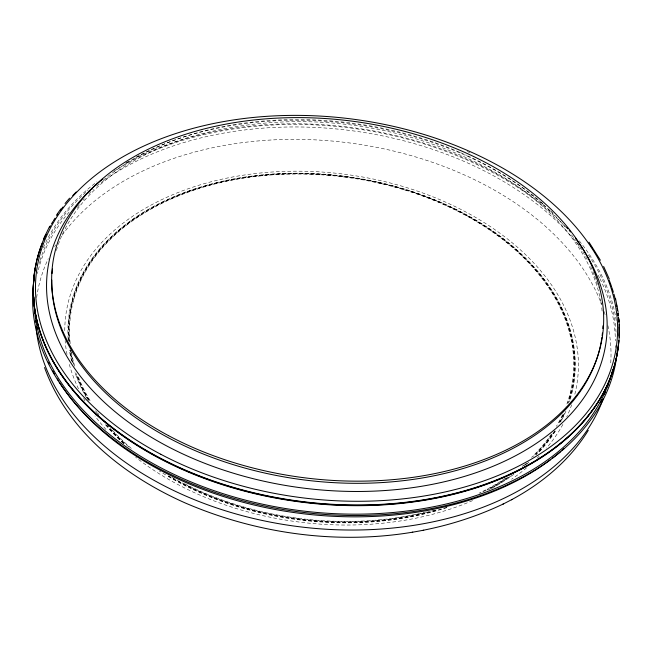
<?xml version="1.0" encoding="UTF-8"?>
<svg xmlns="http://www.w3.org/2000/svg" width="652" height="652" viewBox="0 0 652 652"><rect width="100%" height="100%" fill="white"/><g stroke="black" fill="none" stroke-linecap="round" stroke-linejoin="round"><path stroke-width="0.49" stroke-dasharray="3.26 2.44" d="M56.374 250.482L58.028 245.331M58.305 244.476L60.416 238.868C81.264 189.357 128.069 158.648 177.841 140.922L184.875 138.55C291.485 105.852 412.512 121.15 507.452 179.707L507.329 179.626C551.38 207.817 590.761 248.95 600.696 301.012M600.826 301.574L601.503 306.041M601.78 307.825L602.318 313.213M68.664 341.012A254.402 173.041 7.1 0 1 341.754 176.089A254.402 173.041 7.1 0 1 569.066 401.648M564.485 413.539A254.402 173.041 7.1 0 1 560.386 421.901M555.08 430.939A254.402 173.041 7.1 0 1 535.911 454.876M527.158 463.189A254.402 173.041 7.1 0 1 523.564 466.286M511.217 475.797A254.402 173.041 7.1 0 1 488.429 489.815M446.791 507.337A254.402 173.041 7.1 0 1 168.297 476.099M123.904 443.482A254.402 173.041 7.1 0 1 105.526 424.313M88.362 400.304A254.402 173.041 7.1 0 1 75.502 372.871M72.193 361.893A254.402 173.041 7.1 0 1 69.748 350.051M68.175 339.227A254.745 173.277 7.1 0 1 343.082 176.073A254.745 173.277 7.1 0 1 569.408 401.746M565.92 411.127A254.745 173.277 7.1 0 1 560.72 422.031M555.406 431.086A254.745 173.277 7.1 0 1 538.112 453.091M528.862 462.129A254.745 173.277 7.1 0 1 525.316 465.259M513.915 474.281A254.745 173.277 7.1 0 1 490.328 489.163M446.979 507.615A254.745 173.277 7.1 0 1 166.447 475.373M165.649 474.892A254.745 173.277 7.1 0 1 159.341 470.988M123.603 443.653A254.745 173.277 7.1 0 1 104.573 423.702M86.643 398.03A254.745 173.277 7.1 0 1 74.833 372.015M71.606 361.021A254.745 173.277 7.1 0 1 69.389 350.083M77.352 207.515A276.855 180.001 7.1 0 1 80.18 203.84M83.13 200.229A276.855 180.001 7.1 0 1 84.352 198.811M88.762 193.921A276.855 180.001 7.1 0 1 93.407 189.17M103.366 180.115A276.855 180.001 7.1 0 1 459.513 152.209M460.418 152.601A276.855 180.001 7.1 0 1 466.71 155.396M467.606 155.804A276.855 180.001 7.1 0 1 507.419 177.393M508.218 177.906A276.855 180.001 7.1 0 1 542.855 204.076M543.523 204.679A276.855 180.001 7.1 0 1 547.493 208.33M548.145 208.95A276.855 180.001 7.1 0 1 553.238 213.929M554.656 215.372A276.855 180.001 7.1 0 1 561.502 222.731M562.815 224.223A276.855 180.001 7.1 0 1 565.39 227.246M571.519 234.94A276.855 180.001 7.1 0 1 575.529 240.441M576.629 242.031A276.855 180.001 7.1 0 1 579.294 246.032M579.807 246.839A276.855 180.001 7.1 0 1 587.819 260.816M590.663 266.701A276.855 180.001 7.1 0 1 591.804 269.252M592.888 271.811A276.855 180.001 7.1 0 1 594.249 275.234M594.575 276.098A276.855 180.001 7.1 0 1 595.83 279.553M596.417 281.289A276.855 180.001 7.1 0 1 598.291 287.402M70.204 343.612A253.155 172.177 7.1 0 1 343.637 176.936A253.155 172.177 7.1 0 1 566.05 406.343M562.513 414.753A253.155 172.177 7.1 0 1 556.4 426.318M551.217 434.403A253.155 172.177 7.1 0 1 531.551 457.402M505.292 478.348A253.155 172.177 7.1 0 1 479.114 493.181M426.384 511.918A253.155 172.177 7.1 0 1 184.019 483.409M131.329 448.446A253.155 172.177 7.1 0 1 111.28 429.008M90.074 400.678A253.155 172.177 7.1 0 1 77.767 375.34M74.736 366.237A253.155 172.177 7.1 0 1 71.182 350.817M69.552 341.852A253.612 172.495 7.1 0 1 342.365 176.553A253.612 172.495 7.1 0 1 567.721 403.107M562.953 414.925A253.612 172.495 7.1 0 1 557.794 424.884M552.195 433.808A253.612 172.495 7.1 0 1 533.271 456.384M523.621 465.194A253.612 172.495 7.1 0 1 522.162 466.416M507.313 477.541A253.612 172.495 7.1 0 1 487.036 489.676M486.205 490.117A253.612 172.495 7.1 0 1 480.279 493.108M434.802 510.157A253.612 172.495 7.1 0 1 175.355 479.277M174.532 478.821A253.612 172.495 7.1 0 1 172.079 477.435M128.786 446.832A253.612 172.495 7.1 0 1 107.556 425.479M99.022 414.835A253.612 172.495 7.1 0 1 97.89 413.295M89.153 400.043A253.612 172.495 7.1 0 1 77.303 375.446M73.741 364.501A253.612 172.495 7.1 0 1 70.563 349.961M69.047 340.988A254.019 172.78 7.1 0 1 343.033 176.431A254.019 172.78 7.1 0 1 568.128 403.238M563.744 414.24A254.019 172.78 7.1 0 1 558.658 424.232M554.722 430.768A254.019 172.78 7.1 0 1 535.577 454.672M526.131 463.588A254.019 172.78 7.1 0 1 523.246 466.058M508.462 477.256A254.019 172.78 7.1 0 1 487.329 489.986M435.911 510.255A254.019 172.78 7.1 0 1 168.558 475.846M124.239 443.287A254.019 172.78 7.1 0 1 107.164 425.666M97.49 413.45A254.019 172.78 7.1 0 1 94.752 409.578M88.737 400.181A254.019 172.78 7.1 0 1 76.211 373.702M72.812 362.748A254.019 172.78 7.1 0 1 70.131 350.01M43.293 247.719A293.832 193.97 7.1 0 1 45.298 243.286M45.713 242.405A293.832 193.97 7.1 0 1 96.912 181.835M126.798 162.593A293.832 193.97 7.1 0 1 131.875 159.903M132.731 159.463A293.832 193.97 7.1 0 1 552.676 213.09M579.269 240.881A293.832 193.97 7.1 0 1 615.349 315.315M615.7 317.231A293.832 193.97 7.1 0 1 616.45 322.031M64.76 330.719A257.89 175.38 7.1 0 1 344.639 174.247A257.89 175.38 7.1 0 1 574.355 396.09M571.682 404.778A257.89 175.38 7.1 0 1 566.784 416.807M562.912 424.411A257.89 175.38 7.1 0 1 546.474 448.12M539.09 456.221A257.89 175.38 7.1 0 1 537.126 458.201M526.596 467.81A257.89 175.38 7.1 0 1 511.608 479.212M472.57 500.606A257.89 175.38 7.1 0 1 135.697 457.264M105.991 429.481A257.89 175.38 7.1 0 1 94.964 415.903M84.964 400.841A257.89 175.38 7.1 0 1 83.57 398.437M78.493 388.763A257.89 175.38 7.1 0 1 68.9 362.789M67.017 354.468A257.89 175.38 7.1 0 1 65.143 340.694M36.675 297.548A288.983 193.53 7.1 0 1 48.281 258.648M54.67 246.627A288.983 193.53 7.1 0 1 55.673 244.956M62.184 235.144A288.983 193.53 7.1 0 1 348.616 142.829A288.983 193.53 7.1 0 1 601.519 304.158M604.119 311.566A288.983 193.53 7.1 0 1 605.545 316.236M607.917 325.666A288.983 193.53 7.1 0 1 610.647 364.215M39.161 263.343A292.34 192.959 7.1 0 1 39.707 261.493M39.992 260.572A292.34 192.959 7.1 0 1 88.118 190.302M113.896 171.248A292.34 192.959 7.1 0 1 567.207 228.55M588.365 254.908A292.34 192.959 7.1 0 1 616.148 334.346M37.449 273.555A291.778 193.057 7.1 0 1 37.889 271.672M38.362 269.789A291.778 193.057 7.1 0 1 70.017 211.061M96.626 186.048A291.778 193.057 7.1 0 1 576.816 242.894M577.387 243.612A291.778 193.057 7.1 0 1 581.307 248.64M598.218 275.274A291.778 193.057 7.1 0 1 599.579 277.948M600.019 278.836A291.778 193.057 7.1 0 1 615.366 340.792M615.325 345.633A291.778 193.057 7.1 0 1 615.26 347.573M125.282 163.318A281.542 183.725 7.1 0 1 128.379 161.46M136.301 156.993A281.542 183.725 7.1 0 1 140.359 154.85M141.182 154.434A281.542 183.725 7.1 0 1 533.589 195.942M535.048 197.108A281.542 183.725 7.1 0 1 540.076 201.232M540.777 201.835A281.542 183.725 7.1 0 1 542.88 203.636M551.03 211.02A281.542 183.725 7.1 0 1 552.342 212.275M467.313 151.549A294.142 192.625 7.1 0 1 469.847 152.658"/><path stroke-width="0.98" d="M619.107 339.317L619.392 332.544M43.749 238.502L49.658 226.334M588.259 430.393C569.881 460.239 542.065 483.352 511.404 499.807M56.838 214.573L60.815 208.966M65.053 203.497L69.56 198.184M44.54 367.516C67.49 431.274 124.842 476.107 184.997 502.855L185.429 503.042C285.079 546.001 404.37 551.054 503.491 503.882M502.822 504.232L512.089 499.448M412.284 532.26L412.732 532.179M423.213 530.329L423.702 530.239M589 242.194L600.386 260.254M603.638 266.456L609.302 279.105M615.569 298.73L618.137 312.169M618.911 318.869L619.335 325.601M575.431 238.257A281.542 183.725 7.1 0 1 491.877 466.759A281.542 183.725 7.1 0 1 127.303 421.29A281.542 183.725 7.1 0 1 102.527 179.276M566.621 227.328A281.542 183.725 7.1 0 1 567.933 228.86M569.229 230.409A281.542 183.725 7.1 0 1 570.508 231.957M618.846 340.352A294.207 192.609 7.1 0 1 301.623 501.796A294.207 192.609 7.1 0 1 35.501 266.619M35.689 265.666A294.207 192.609 7.1 0 1 38.712 253.473M38.998 252.552A294.207 192.609 7.1 0 1 42.184 243.449M43.643 239.879A294.207 192.609 7.1 0 1 46.023 234.598M617.884 313.376A294.207 192.609 7.1 0 1 618.145 315.283M618.471 318.16A294.207 192.609 7.1 0 1 618.813 321.998M619.074 326.815A294.207 192.609 7.1 0 1 619.098 335.511M618.944 340.051A294.264 192.593 7.1 0 1 301.664 501.478A294.264 192.593 7.1 0 1 35.485 266.301M35.673 265.348A294.264 192.593 7.1 0 1 38.696 253.155M38.981 252.234A294.264 192.593 7.1 0 1 43.252 240.458M43.627 239.569A294.264 192.593 7.1 0 1 46.007 234.28M49.536 227.385A294.264 192.593 7.1 0 1 50.481 225.69M51.443 224.003A294.264 192.593 7.1 0 1 52.942 221.493M53.456 220.661A294.264 192.593 7.1 0 1 55.021 218.184M56.634 215.73A294.264 192.593 7.1 0 1 57.743 214.109M60.612 210.115A294.264 192.593 7.1 0 1 63.008 206.969M72.731 195.6A294.264 192.593 7.1 0 1 76.227 191.965M590.973 246.26A294.264 192.593 7.1 0 1 591.975 247.752M609.212 280.27A294.264 192.593 7.1 0 1 611.6 286.709M611.91 287.638A294.264 192.593 7.1 0 1 613.393 292.283M613.948 294.15A294.264 192.593 7.1 0 1 615.439 299.79M616.499 304.508A294.264 192.593 7.1 0 1 616.873 306.407M617.224 308.306A294.264 192.593 7.1 0 1 617.55 310.213M617.982 313.074A294.264 192.593 7.1 0 1 618.235 314.989M618.463 316.905A294.264 192.593 7.1 0 1 618.903 321.697M619.082 324.59A294.264 192.593 7.1 0 1 619.115 337.141M618.3 345.536A294.142 192.625 7.1 0 1 297.899 501.673A294.142 192.625 7.1 0 1 35.526 266.97M35.713 266.016A294.142 192.625 7.1 0 1 36.104 264.117M37.197 259.406A294.142 192.625 7.1 0 1 38.737 253.824M39.022 252.903A294.142 192.625 7.1 0 1 39.902 250.148M617.778 313.71A294.142 192.625 7.1 0 1 618.031 315.625M618.74 340.686A294.142 192.625 7.1 0 1 618.503 343.596M616.931 354.069A293.832 193.97 7.1 0 1 298.877 511.853A293.832 193.97 7.1 0 1 34.263 278.437M617.297 350.165A293.832 193.97 7.1 0 1 617.134 352.121M608.561 383.384A291.778 193.057 7.1 0 1 607.289 386.978M605.317 391.982A291.778 193.057 7.1 0 1 604.249 394.476M601.943 399.44A291.778 193.057 7.1 0 1 600.288 402.732M564.233 448.421A291.778 193.057 7.1 0 1 562.089 450.32M560.638 451.575A291.778 193.057 7.1 0 1 552.317 458.332M550.744 459.538A291.778 193.057 7.1 0 1 59.324 382.113M58.33 380.523A291.778 193.057 7.1 0 1 57.352 378.934M54.54 374.158A291.778 193.057 7.1 0 1 52.771 370.955M49.193 363.946A291.778 193.057 7.1 0 1 48.338 362.145M37.131 328.738A291.778 193.057 7.1 0 1 36.773 326.945M35.982 322.471A291.778 193.057 7.1 0 1 35.713 320.686M34.874 313.579A291.778 193.057 7.1 0 1 34.719 311.811M603.133 398.975A288.983 193.53 7.1 0 1 300.385 526.873A288.983 193.53 7.1 0 1 36.316 329.782M36.129 328.005A288.983 193.53 7.1 0 1 35.966 326.228M601.886 337.557A276.855 180.001 7.1 0 1 600.818 343.873M600.631 344.769A276.855 180.001 7.1 0 1 599.62 349.276M599.392 350.173A276.855 180.001 7.1 0 1 303.669 479.88A276.855 180.001 7.1 0 1 51.777 280.018M52.046 273.579A276.855 180.001 7.1 0 1 52.453 269.023M602.945 325.804A276.855 180.001 7.1 0 1 602.807 328.518M602.432 333.033A276.855 180.001 7.1 0 1 602.122 335.747M612.782 369.228A292.34 192.959 7.1 0 1 307.98 511.567A292.34 192.959 7.1 0 1 34.287 306.049M34.189 304.036A292.34 192.959 7.1 0 1 34.108 297.051M168.501 435.626A277.255 179.903 7.1 0 0 602.538 335.503A277.255 179.903 7.1 0 0 211.933 127.05A277.255 179.903 7.1 0 0 168.501 435.626M160.767 454.265A292.357 191.003 7.1 0 0 616.629 344.68A292.357 191.003 7.1 0 0 202.226 126.048A292.357 191.003 7.1 0 0 160.767 454.265"/></g></svg>
